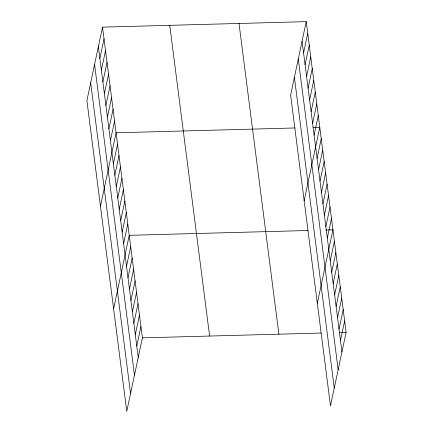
<?xml version="1.0" encoding="UTF-8"?>
<svg xmlns="http://www.w3.org/2000/svg" width="433" height="433" viewBox="0 0 433 433"><rect width="100%" height="100%" fill="white"/><g stroke="black" fill="none" stroke-linecap="round" stroke-linejoin="round"><path stroke-width="0.65" d="M102.518 27.133L86.898 100.629L126.772 411.35L142.392 337.859L102.518 27.133L306.228 21.65L346.102 332.371L330.482 405.867L290.608 95.141L306.228 21.65M99.866 58.45L104.028 38.873M101.371 70.189L105.533 50.612M102.875 81.929L107.038 62.352M104.385 93.663L108.548 74.086M105.89 105.403L110.052 85.826M107.395 117.143L111.557 97.566M108.905 128.882L113.062 109.305M110.41 140.617L114.572 121.04M100.456 206.27L116.076 132.779L294.911 127.968M113.376 163.75L117.538 144.173M114.837 175.143L118.999 155.566M116.304 186.536L120.461 166.959M117.765 197.93L121.927 178.353M119.227 209.323L123.389 189.746M120.688 220.716L124.85 201.139M122.149 232.11L126.312 212.533M123.611 243.503L127.773 223.926M113.614 308.81L129.234 235.319L308.069 230.502M126.533 266.29L130.696 246.713M128 277.683L132.157 258.106M129.462 289.076L133.618 269.499M130.923 300.47L135.085 280.893M132.384 311.863L136.547 292.286M133.846 323.256L138.008 303.679M135.307 334.649L139.469 315.072M136.768 346.043L140.931 326.466M303.571 52.967L307.733 33.39M305.081 64.706L309.243 45.129M306.586 76.441L310.748 56.864M308.09 88.18L312.253 68.603M309.6 99.92L313.757 80.343M311.105 111.66L315.267 92.083M312.61 123.394L316.772 103.817M314.12 135.134L318.277 115.557M304.166 200.788L319.787 127.297L313.064 127.475M317.086 158.267L321.248 138.69M318.547 169.66L322.709 150.083M320.009 181.054L324.171 161.477M321.47 192.447L325.632 172.87M322.931 203.84L327.094 184.263M324.398 215.233L328.555 195.656M325.86 226.627L330.022 207.05M327.321 238.02L331.483 218.443M317.324 303.327L332.945 229.836L325.551 230.031M330.244 260.807L334.406 241.23M331.705 272.2L335.867 252.623M333.166 283.593L337.329 264.016M334.628 294.987L338.79 275.41M336.095 306.38L340.251 286.803M337.556 317.773L341.713 298.196M339.017 329.167L343.18 309.584M340.479 340.56L344.641 320.977M142.392 337.859L321.226 333.042M339.38 332.555L346.102 332.371M302.066 41.227L341.94 351.953M298.283 59.018L338.157 369.744M294.391 77.35L334.26 388.076M239.005 23.458L278.879 334.184M169.741 25.325L209.615 336.046M98.356 46.71L138.23 357.436M94.578 64.506L134.452 375.227M90.681 82.833L130.555 393.559"/></g></svg>
